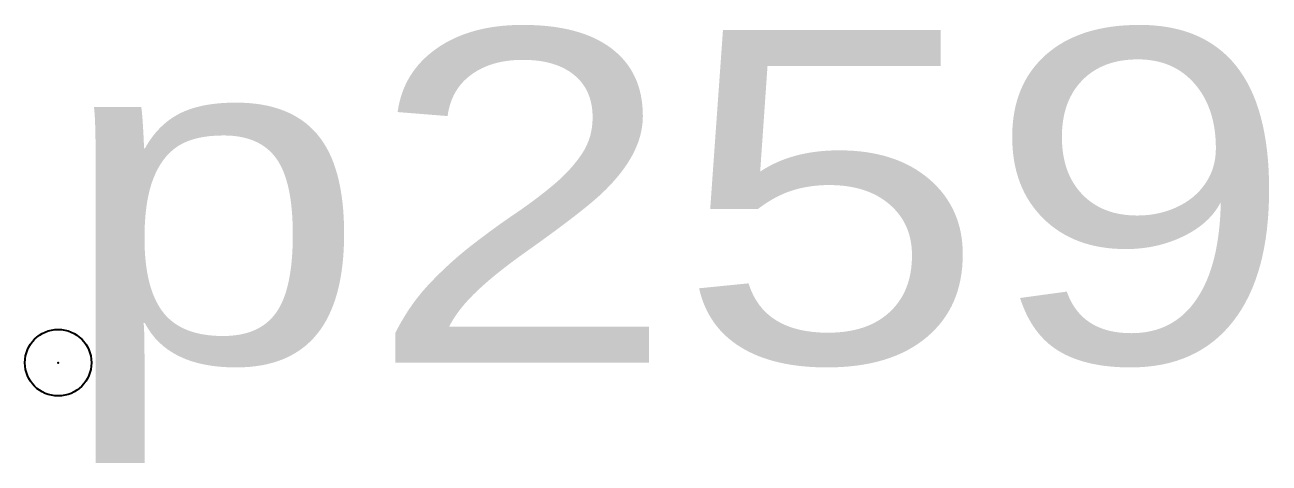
# Model space of a CAD drawing. Header units: metres. Extents: x 548831 to 552800, y 1839318 to 1842627.
# Drawn here: x 549484.64 to 549491.37, y 1840918.53 to 1840920.9 of the extents above; entities that cross this region are included whole.
import ezdxf

# ---------------------------------------------------------------- set-up
doc = ezdxf.new("R2010")
doc.units = ezdxf.units.M
doc.header["$LTSCALE"] = 0.72
doc.header["$PDMODE"] = 32
doc.header["$PDSIZE"] = 0.36
doc.layers.add('12', color=7, linetype='Continuous')
doc.layers.add('7', color=7, linetype='Continuous')

msp = doc.modelspace()

# ---------------------------------------------------------------- linework, layer by layer
at = {"layer": '7'}
msp.add_point((549484.82, 1840919.07), dxfattribs=at)

# ---------------------------------------------------------------- texts
at = {"layer": '12', "width": 1.25}
msp.add_text('p259', height=1.8, dxfattribs=at).set_placement((549484.82, 1840919.07))
msp.add_text('p259', height=1.8, dxfattribs=at).set_placement((549484.82, 1840919.07))
msp.add_text('p259', height=1.8, dxfattribs=at).set_placement((549484.82, 1840919.07))
msp.add_text('p259', height=1.8, dxfattribs=at).set_placement((549484.82, 1840919.07))

doc.saveas('drawing.dxf')
